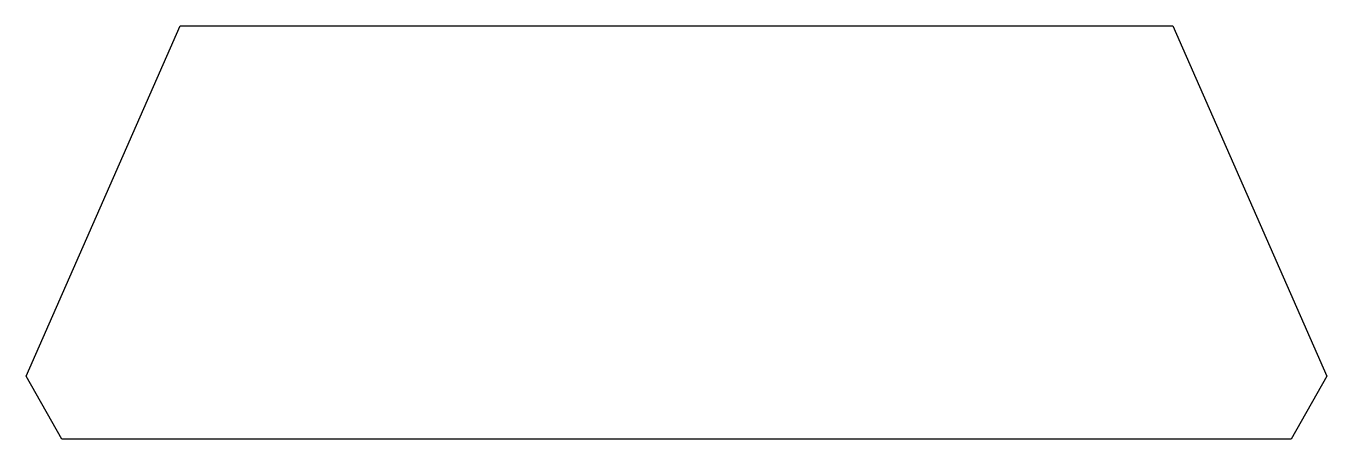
# Model space of a CAD drawing. Header units: metres. Extents: x -22.3 to 22.3, y 0 to 14.2.
import ezdxf

# ---------------------------------------------------------------- set-up
doc = ezdxf.new("R2010")
doc.units = ezdxf.units.M
doc.layers.add('CUT', color=1, linetype='Continuous')

msp = doc.modelspace()

# ---------------------------------------------------------------- linework, layer by layer
at = {"layer": 'CUT'}
for p, q in [((-22.28, 2.16), (-17, 14.16)), ((-17, 14.16), (17, 14.16)), ((17, 14.16), (22.28, 2.16)), ((-21.05, 0), (-22.28, 2.16)), ((22.28, 2.16), (21.05, 0)), ((21.05, 0), (-21.05, 0))]:
    msp.add_line(p, q, dxfattribs=at)

doc.saveas('drawing.dxf')
